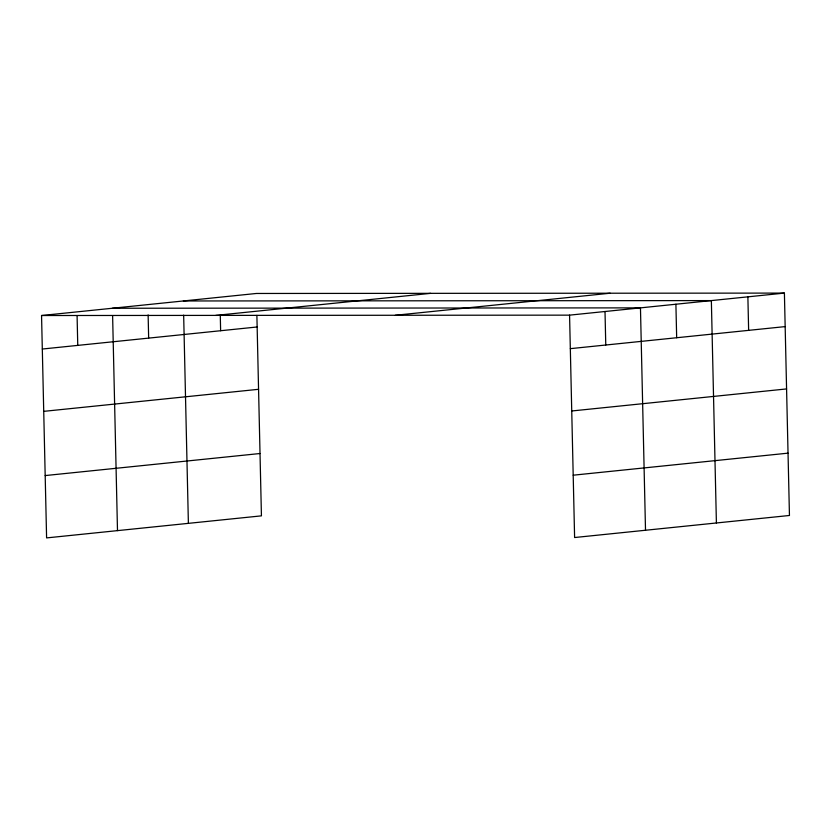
<?xml version="1.0" encoding="UTF-8"?>
<svg xmlns="http://www.w3.org/2000/svg" width="831" height="831" viewBox="0 0 831 831"><rect width="100%" height="100%" fill="white"/><g stroke="black" fill="none" stroke-linecap="round" stroke-linejoin="round"><path stroke-width="1.25" d="M256.883 315.385L261.433 515.854L46.598 537.906L41.55 315.52L256.395 293.468L784.402 293.094L789.45 515.48L574.605 537.532L569.567 315.146L784.402 293.094M215.79 315.396L430.635 293.353M42.308 349.03L257.153 326.978M395.317 315.271L610.162 293.218M570.326 348.656L785.16 326.604M43.721 411.355L258.566 389.303M571.738 410.981L786.583 388.929M45.186 475.571L260.02 453.518M573.193 475.197L788.037 453.155M183.35 300.967L711.357 300.593L716.405 522.979M112.445 308.249L640.462 307.875L645.51 530.251M41.55 315.52L569.567 315.146M747.879 296.844L748.638 330.354M675.904 304.229L676.673 337.739M605.01 311.511L605.768 345.021M220.277 315.261L220.631 330.728M183.661 315.146L188.388 523.343M148.126 314.918L148.656 338.113M112.621 315.977L117.493 530.625M77.086 315.749L77.761 345.395"/></g></svg>
